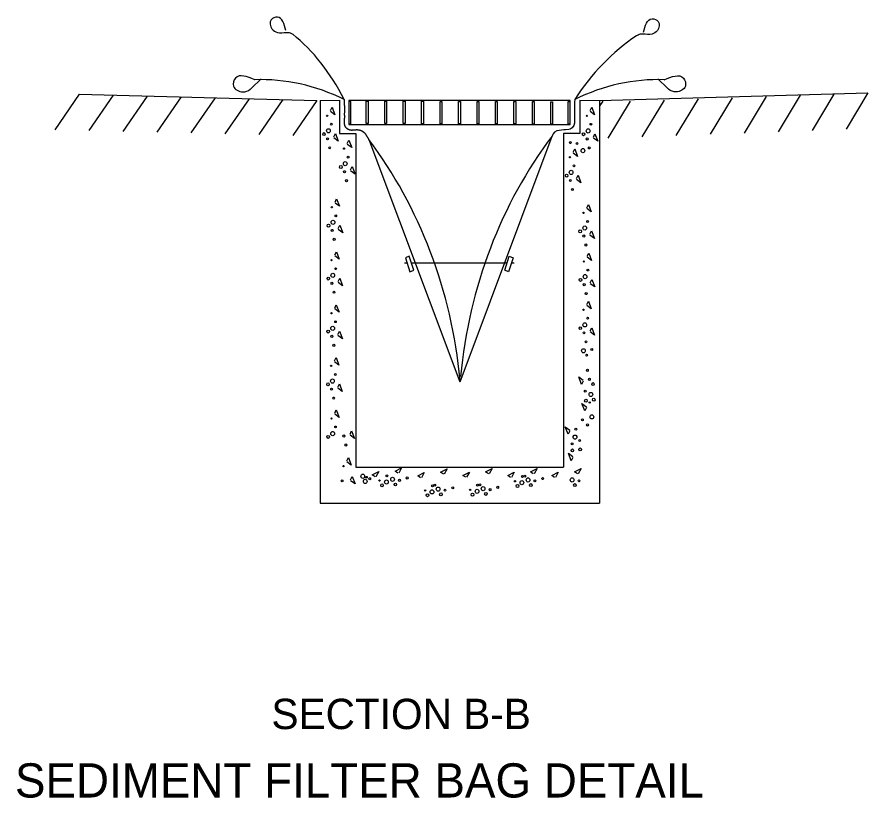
# Model space of a CAD drawing. Extents: x 798.7 to 849.1, y 1008.8 to 1046.3.
# Drawn here: x 804.46 to 812.78, y 1036.72 to 1044.37 of the extents above; entities that cross this region are included whole.
import ezdxf

# ---------------------------------------------------------------- set-up
doc = ezdxf.new("R2010")
doc.units = 0
for name, color, linetype in [('df_BASIN', 7, 'Continuous'), ('df_INLET', 7, 'Continuous'), ('rd_PAVEMENT', 7, 'Continuous'), ('wpc_NO-PLOT', 7, 'Continuous'), ('wpc_TREATMENT', 7, 'Continuous')]:
    doc.layers.add(name, color=color, linetype=linetype)

msp = doc.modelspace()

# ---------------------------------------------------------------- linework, layer by layer
at = {"layer": 'df_BASIN'}
for p, q in [((807.4212, 1043.5516), (807.612, 1043.5567)), ((809.9629, 1043.5552), (810.1537, 1043.5516)), ((807.7728, 1039.9625), (809.8021, 1039.9625)), ((807.4212, 1039.6109), (810.1537, 1039.6109))]:
    msp.add_line(p, q, dxfattribs=at)
for points in [[(807.4212, 1043.5516), (807.4212, 1039.6109)], [(807.5233, 1043.4541), (807.5392, 1043.4864), (807.5671, 1043.4125), (807.5233, 1043.4449)], [(807.612, 1043.5567), (807.612, 1043.2286), (807.7728, 1043.2286), (807.7728, 1039.9625)], [(809.9629, 1043.5552), (809.9629, 1043.2286), (809.8021, 1043.2286), (809.8021, 1039.9625)], [(810.0632, 1043.4529), (810.0792, 1043.4852), (810.1071, 1043.4113), (810.0632, 1043.4436)], [(810.1537, 1043.5516), (810.1537, 1039.6109)], [(807.5551, 1043.1953), (807.571, 1043.2276), (807.5989, 1043.1537), (807.5551, 1043.186)], [(810.0951, 1043.1941), (810.111, 1043.2264), (810.1389, 1043.1525), (810.0951, 1043.1848)], [(807.6877, 1043.1319), (807.7036, 1043.1642), (807.7315, 1043.0903), (807.6877, 1043.1226)], [(809.8978, 1043.0467), (809.9137, 1043.079), (809.9416, 1043.0051), (809.8978, 1043.0374)], [(807.7196, 1042.873), (807.7355, 1042.9054), (807.7634, 1042.8315), (807.7196, 1042.8638)], [(809.9296, 1042.7878), (809.9455, 1042.8202), (809.9734, 1042.7462), (809.9296, 1042.7786)], [(807.5677, 1042.5576), (807.5836, 1042.59), (807.6115, 1042.516), (807.5677, 1042.5484)], [(810.0303, 1042.5025), (810.0462, 1042.5348), (810.0741, 1042.4609), (810.0303, 1042.4932)], [(807.5995, 1042.2988), (807.6155, 1042.3311), (807.6434, 1042.2572), (807.5995, 1042.2895)], [(810.0622, 1042.2436), (810.0781, 1042.276), (810.106, 1042.2021), (810.0622, 1042.2344)], [(807.5656, 1042.0396), (807.5815, 1042.072), (807.6094, 1041.998), (807.5656, 1042.0304)], [(810.0335, 1042.0267), (810.0494, 1042.059), (810.0773, 1041.9851), (810.0335, 1042.0174)], [(807.5974, 1041.7808), (807.6133, 1041.8132), (807.6412, 1041.7392), (807.5974, 1041.7716)], [(810.0653, 1041.7678), (810.0813, 1041.8002), (810.1091, 1041.7262), (810.0653, 1041.7586)], [(810.0314, 1041.5543), (810.0473, 1041.5866), (810.0752, 1041.5127), (810.0314, 1041.545)], [(807.5645, 1041.5205), (807.5804, 1041.5529), (807.6083, 1041.479), (807.5645, 1041.5113)], [(810.0632, 1041.2955), (810.0791, 1041.3278), (810.107, 1041.2539), (810.0632, 1041.2862)], [(807.5964, 1041.2617), (807.6123, 1041.2941), (807.6402, 1041.2201), (807.5964, 1041.2525)], [(807.5624, 1041.0039), (807.5783, 1041.0363), (807.6062, 1040.9624), (807.5624, 1040.9947)], [(809.9966, 1040.804), (809.9805, 1040.7718), (809.953, 1040.8459), (809.9966, 1040.8133)], [(809.9966, 1040.804), (809.9805, 1040.7718), (809.953, 1040.8459), (809.9966, 1040.8133)], [(807.5942, 1040.7451), (807.6102, 1040.7775), (807.6381, 1040.7035), (807.5942, 1040.7359)], [(810.027, 1040.545), (810.0109, 1040.5127), (809.9835, 1040.5869), (810.0271, 1040.5542)], [(810.027, 1040.545), (810.0109, 1040.5127), (809.9835, 1040.5869), (810.0271, 1040.5542)], [(807.5645, 1040.4898), (807.5804, 1040.5222), (807.6083, 1040.4482), (807.5645, 1040.4805)], [(807.7142, 1040.286), (807.7302, 1040.3184), (807.758, 1040.2444), (807.7142, 1040.2768)], [(809.864, 1040.3166), (809.8479, 1040.2844), (809.8205, 1040.3586), (809.8641, 1040.3259)], [(809.864, 1040.3166), (809.8479, 1040.2844), (809.8205, 1040.3586), (809.8641, 1040.3259)], [(809.8945, 1040.0576), (809.8784, 1040.0254), (809.8509, 1040.0995), (809.8945, 1040.0668)], [(809.8945, 1040.0576), (809.8784, 1040.0254), (809.8509, 1040.0995), (809.8945, 1040.0668)], [(807.6824, 1040.0242), (807.6983, 1040.0565), (807.7262, 1039.9826), (807.6824, 1040.0149)], [(807.6824, 1040.0242), (807.6983, 1040.0565), (807.7262, 1039.9826), (807.6824, 1040.0149)], [(807.9598, 1039.8682), (807.9321, 1039.887), (807.9959, 1039.9189), (807.9678, 1039.8682)], [(807.9598, 1039.8682), (807.9321, 1039.887), (807.9959, 1039.9189), (807.9678, 1039.8682)], [(808.1826, 1039.9036), (808.1549, 1039.9224), (808.2186, 1039.9543), (808.1905, 1039.9036)], [(808.1826, 1039.9036), (808.1549, 1039.9224), (808.2186, 1039.9543), (808.1905, 1039.9036)], [(808.4054, 1039.8584), (808.3777, 1039.8771), (808.4414, 1039.9091), (808.4133, 1039.8583)], [(808.4054, 1039.8584), (808.3777, 1039.8771), (808.4414, 1039.9091), (808.4133, 1039.8583)], [(808.6281, 1039.8938), (808.6004, 1039.9125), (808.6642, 1039.9445), (808.6361, 1039.8937)], [(808.6281, 1039.8938), (808.6004, 1039.9125), (808.6642, 1039.9445), (808.6361, 1039.8937)], [(808.8459, 1039.8633), (808.8182, 1039.882), (808.8819, 1039.914), (808.8539, 1039.8633)], [(808.8459, 1039.8633), (808.8182, 1039.882), (808.8819, 1039.914), (808.8539, 1039.8633)], [(809.0686, 1039.8987), (809.0409, 1039.9175), (809.1047, 1039.9494), (809.0766, 1039.8987)], [(809.0686, 1039.8987), (809.0409, 1039.9175), (809.1047, 1039.9494), (809.0766, 1039.8987)], [(809.2851, 1039.8621), (809.2574, 1039.8808), (809.3211, 1039.9128), (809.2931, 1039.862)], [(809.2851, 1039.8621), (809.2574, 1039.8808), (809.3211, 1039.9128), (809.2931, 1039.862)], [(809.5079, 1039.8975), (809.4801, 1039.9162), (809.5439, 1039.9481), (809.5158, 1039.8974)], [(809.5079, 1039.8975), (809.4801, 1039.9162), (809.5439, 1039.9481), (809.5158, 1039.8974)], [(809.7165, 1039.8621), (809.6888, 1039.8808), (809.7525, 1039.9128), (809.7244, 1039.862)], [(809.7165, 1039.8621), (809.6888, 1039.8808), (809.7525, 1039.9128), (809.7244, 1039.862)], [(809.9392, 1039.8975), (809.9115, 1039.9162), (809.9753, 1039.9481), (809.9472, 1039.8974)], [(809.9392, 1039.8975), (809.9115, 1039.9162), (809.9753, 1039.9481), (809.9472, 1039.8974)], [(807.7196, 1039.8393), (807.7355, 1039.8716), (807.7634, 1039.7977), (807.7196, 1039.83)]]:
    msp.add_lwpolyline(points, dxfattribs=at)
for centre, major_axis in [((807.4914, 1043.4033), (0, 0.00655)), ((810.0314, 1043.402), (0, 0.00655)), ((807.5312, 1043.3201), (0, 0.00924)), ((810.0712, 1043.3188), (0, 0.00924)), ((807.4595, 1043.223), (0, 0.0146)), ((807.5034, 1043.2554), (0, 0.0207)), ((809.9995, 1043.2218), (0, 0.0146)), ((810.0433, 1043.2541), (0, 0.0207)), ((807.4954, 1043.1768), (0, 0.0104)), ((809.8699, 1043.1398), (0, 0.0104)), ((810.0354, 1043.1756), (0, 0.0104)), ((807.5153, 1043.089), (0, 0.0103)), ((807.6558, 1043.081), (0, 0.00655)), ((809.9351, 1043.1306), (0, 0.0104)), ((809.9937, 1043.0614), (0, 0.0207)), ((810.0553, 1043.0877), (0, 0.0103)), ((807.6957, 1042.9978), (0, 0.00924)), ((809.8659, 1042.9958), (0, 0.00655)), ((807.624, 1042.9008), (0, 0.0146)), ((807.6678, 1042.9331), (0, 0.0207)), ((809.9057, 1042.9126), (0, 0.00924)), ((807.6598, 1042.8546), (0, 0.0104)), ((809.834, 1042.8156), (0, 0.0146)), ((809.8778, 1042.8479), (0, 0.0207)), ((807.6797, 1042.7667), (0, 0.0103)), ((809.8699, 1042.7693), (0, 0.0104)), ((809.8898, 1042.6815), (0, 0.0103)), ((807.5358, 1042.5068), (0, 0.00655)), ((807.5757, 1042.4236), (0, 0.00924)), ((807.504, 1042.3265), (0, 0.0146)), ((807.5478, 1042.3589), (0, 0.0207)), ((810.0104, 1042.3037), (0, 0.0207)), ((810.0383, 1042.3684), (0, 0.00924)), ((807.5398, 1042.2803), (0, 0.0104)), ((809.9666, 1042.2714), (0, 0.0146)), ((810.0024, 1042.2252), (0, 0.0104)), ((807.5597, 1042.1925), (0, 0.0103)), ((810.0223, 1042.1373), (0, 0.0103)), ((807.5337, 1041.9888), (0, 0.00655)), ((810.0016, 1041.9758), (0, 0.00655)), ((807.5735, 1041.9056), (0, 0.00924)), ((810.0414, 1041.8926), (0, 0.00924)), ((807.5019, 1041.8086), (0, 0.0146)), ((807.5457, 1041.8409), (0, 0.0207)), ((809.9698, 1041.7956), (0, 0.0146)), ((810.0136, 1041.8279), (0, 0.0207)), ((807.5377, 1041.7623), (0, 0.0104)), ((810.0056, 1041.7493), (0, 0.0104)), ((807.5576, 1041.6745), (0, 0.0103)), ((810.0255, 1041.6615), (0, 0.0103)), ((809.9995, 1041.5034), (0, 0.00655)), ((807.5326, 1041.4697), (0, 0.00655)), ((807.5725, 1041.3865), (0, 0.00924)), ((810.0393, 1041.4202), (0, 0.00924)), ((807.5446, 1041.3218), (0, 0.0207)), ((809.9676, 1041.3232), (0, 0.0146)), ((810.0114, 1041.3555), (0, 0.0207)), ((807.5008, 1041.2895), (0, 0.0146)), ((807.5366, 1041.2433), (0, 0.0104)), ((810.0035, 1041.277), (0, 0.0104)), ((807.5565, 1041.1554), (0, 0.0103)), ((810.0234, 1041.1891), (0, 0.0103)), ((809.998, 1041.1016), (0, 0.0207)), ((810.0293, 1041.0597), (0, 0.00924)), ((810.0799, 1041.1154), (0, 0.00924)), ((807.5305, 1040.9531), (0, 0.00655)), ((810.037, 1040.91), (0, 0.0103)), ((810.037, 1040.91), (0, 0.0103)), ((807.5425, 1040.8052), (0, 0.0207)), ((807.5703, 1040.8699), (0, 0.00924)), ((810.0564, 1040.8221), (0, 0.0104)), ((810.0564, 1040.8221), (0, 0.0104)), ((807.4987, 1040.7729), (0, 0.0146)), ((807.5345, 1040.7266), (0, 0.0104)), ((810.092, 1040.7756), (0, 0.0146)), ((810.092, 1040.7756), (0, 0.0146)), ((807.5544, 1040.6388), (0, 0.0103)), ((810.0156, 1040.7066), (0, 0.00924)), ((810.0156, 1040.7066), (0, 0.00924)), ((810.0712, 1040.6742), (0, 0.0207)), ((810.0224, 1040.613), (0, 0.0146)), ((810.0224, 1040.613), (0, 0.0146)), ((810.0592, 1040.5956), (0, 0.00655)), ((810.0592, 1040.5956), (0, 0.00655)), ((810.0991, 1040.6232), (0, 0.0146)), ((810.0991, 1040.6232), (0, 0.0146)), ((807.5326, 1040.439), (0, 0.00655)), ((809.9887, 1040.4268), (0, 0.00924)), ((810.0808, 1040.4549), (0, 0.0207)), ((807.5446, 1040.2911), (0, 0.0207)), ((807.5725, 1040.3558), (0, 0.00924)), ((809.9239, 1040.3347), (0, 0.0104)), ((809.9239, 1040.3347), (0, 0.0104)), ((810.038, 1040.3755), (0, 0.0103)), ((810.038, 1040.3755), (0, 0.0103)), ((807.5008, 1040.2587), (0, 0.0146)), ((807.6545, 1040.2675), (0, 0.0104)), ((809.9155, 1040.2562), (0, 0.0207)), ((809.9155, 1040.2562), (0, 0.0207)), ((809.9615, 1040.2227), (0, 0.00924)), ((807.6744, 1040.1797), (0, 0.0103)), ((809.8873, 1040.1917), (0, 0.00924)), ((809.9665, 1040.1358), (0, 0.0146)), ((809.9665, 1040.1358), (0, 0.0146)), ((809.8898, 1040.1257), (0, 0.0146)), ((809.8898, 1040.1257), (0, 0.0146)), ((807.6505, 1039.9733), (0, 0.00655)), ((807.6505, 1039.9733), (0, 0.00655)), ((807.6373, 1039.8286), (0, 0.00924)), ((807.8386, 1039.8735), (0, 0.0207)), ((807.8632, 1039.8229), (0, 0.0207)), ((807.8749, 1039.8631), (0, 0.00924)), ((807.907, 1039.8491), (0, 0.0104)), ((808.0033, 1039.8309), (0, 0.00655)), ((808.0033, 1039.8309), (0, 0.00655)), ((808.0709, 1039.8168), (0, 0.0207)), ((808.0751, 1039.8766), (0, 0.00924)), ((808.1306, 1039.8438), (0, 0.0207)), ((808.1981, 1039.8341), (0, 0.0104)), ((808.1981, 1039.8341), (0, 0.0104)), ((808.2737, 1039.8567), (0, 0.0103)), ((808.2737, 1039.8567), (0, 0.0103)), ((809.3286, 1039.8247), (0, 0.00655)), ((809.3286, 1039.8247), (0, 0.00655)), ((809.3962, 1039.8107), (0, 0.0207)), ((809.3962, 1039.8107), (0, 0.0207)), ((809.4004, 1039.8705), (0, 0.00924)), ((809.4004, 1039.8705), (0, 0.00924)), ((809.4241, 1039.8754), (0, 0.00924)), ((809.4241, 1039.8754), (0, 0.00924)), ((809.4559, 1039.8377), (0, 0.0207)), ((809.4559, 1039.8377), (0, 0.0207)), ((809.5234, 1039.8279), (0, 0.0104)), ((809.5234, 1039.8279), (0, 0.0104)), ((809.599, 1039.8505), (0, 0.0103)), ((809.599, 1039.8505), (0, 0.0103)), ((809.8872, 1039.8377), (0, 0.0207)), ((809.8872, 1039.8377), (0, 0.0207)), ((809.9547, 1039.8279), (0, 0.0104)), ((809.9547, 1039.8279), (0, 0.0104)), ((808.0271, 1039.7845), (0, 0.0146)), ((808.0271, 1039.7845), (0, 0.0146)), ((808.1581, 1039.7927), (0, 0.0146)), ((808.1581, 1039.7927), (0, 0.0146)), ((808.4489, 1039.7345), (0, 0.00655)), ((808.4489, 1039.7345), (0, 0.00655)), ((808.5165, 1039.7205), (0, 0.0207)), ((808.5165, 1039.7205), (0, 0.0207)), ((808.5207, 1039.7803), (0, 0.00924)), ((808.5207, 1039.7803), (0, 0.00924)), ((808.5443, 1039.7852), (0, 0.00924)), ((808.5443, 1039.7852), (0, 0.00924)), ((808.5762, 1039.7475), (0, 0.0207)), ((808.5762, 1039.7475), (0, 0.0207)), ((808.6437, 1039.7377), (0, 0.0104)), ((808.6437, 1039.7377), (0, 0.0104)), ((808.7193, 1039.7603), (0, 0.0103)), ((808.7193, 1039.7603), (0, 0.0103)), ((808.8894, 1039.7394), (0, 0.00655)), ((808.8894, 1039.7394), (0, 0.00655)), ((808.957, 1039.7254), (0, 0.0207)), ((808.957, 1039.7254), (0, 0.0207)), ((808.9612, 1039.7852), (0, 0.00924)), ((808.9612, 1039.7852), (0, 0.00924)), ((808.9849, 1039.7901), (0, 0.00924)), ((808.9849, 1039.7901), (0, 0.00924)), ((809.0167, 1039.7524), (0, 0.0207)), ((809.0167, 1039.7524), (0, 0.0207)), ((809.0842, 1039.7426), (0, 0.0104)), ((809.0842, 1039.7426), (0, 0.0104)), ((809.1598, 1039.7652), (0, 0.0103)), ((809.1598, 1039.7652), (0, 0.0103)), ((809.3524, 1039.7783), (0, 0.0146)), ((809.3524, 1039.7783), (0, 0.0146)), ((809.4834, 1039.7865), (0, 0.0146)), ((809.4834, 1039.7865), (0, 0.0146)), ((809.9148, 1039.7865), (0, 0.0146)), ((809.9148, 1039.7865), (0, 0.0146)), ((808.4727, 1039.6881), (0, 0.0146)), ((808.4727, 1039.6881), (0, 0.0146)), ((808.6037, 1039.6963), (0, 0.0146)), ((808.6037, 1039.6963), (0, 0.0146)), ((808.9132, 1039.693), (0, 0.0146)), ((808.9132, 1039.693), (0, 0.0146)), ((809.0442, 1039.7012), (0, 0.0146)), ((809.0442, 1039.7012), (0, 0.0146))]:
    msp.add_ellipse(centre, major_axis=major_axis, ratio=0.859864, dxfattribs=at)
at = {"layer": 'df_INLET'}
for points in [[(807.7023, 1043.3169), (809.8679, 1043.3169), (809.8679, 1043.5516), (807.7023, 1043.5516)], [(807.721, 1043.5435), (807.7033, 1043.5435), (807.7033, 1043.324), (807.721, 1043.324)], [(807.8735, 1043.5461), (807.8912, 1043.5461), (807.8912, 1043.3265), (807.8735, 1043.3265)], [(808.054, 1043.5455), (808.0717, 1043.5455), (808.0717, 1043.326), (808.054, 1043.326)], [(808.2346, 1043.545), (808.2523, 1043.545), (808.2523, 1043.3254), (808.2346, 1043.3254)], [(808.4151, 1043.5444), (808.4329, 1043.5444), (808.4329, 1043.3249), (808.4151, 1043.3249)], [(808.5957, 1043.5438), (808.6134, 1043.5438), (808.6134, 1043.3243), (808.5957, 1043.3243)], [(808.7762, 1043.5433), (808.794, 1043.5433), (808.794, 1043.3237), (808.7762, 1043.3237)], [(808.9568, 1043.5427), (808.9745, 1043.5427), (808.9745, 1043.3232), (808.9568, 1043.3232)], [(809.1374, 1043.5422), (809.1551, 1043.5422), (809.1551, 1043.3226), (809.1374, 1043.3226)], [(809.3179, 1043.5416), (809.3356, 1043.5416), (809.3356, 1043.322), (809.3179, 1043.322)], [(809.4985, 1043.541), (809.5162, 1043.541), (809.5162, 1043.3215), (809.4985, 1043.3215)], [(809.679, 1043.5405), (809.6967, 1043.5405), (809.6967, 1043.3209), (809.679, 1043.3209)], [(809.8477, 1043.5415), (809.8654, 1043.5415), (809.8654, 1043.3219), (809.8477, 1043.3219)]]:
    msp.add_lwpolyline(points, close=True, dxfattribs=at)
at = {"layer": 'rd_PAVEMENT'}
for p, q in [((805.0633, 1043.6132), (804.8247, 1043.2662)), ((805.0633, 1043.6132), (807.3912, 1043.5516)), ((805.3958, 1043.6044), (805.1577, 1043.2582)), ((805.7284, 1043.5956), (805.4908, 1043.2501)), ((806.0609, 1043.5868), (805.8239, 1043.2421)), ((806.3935, 1043.578), (806.157, 1043.2341)), ((806.7261, 1043.5692), (806.4901, 1043.226)), ((807.0586, 1043.5604), (806.8231, 1043.218)), ((810.1538, 1043.5516), (812.7821, 1043.6257)), ((811.1198, 1043.5682), (810.9037, 1043.2089)), ((811.4522, 1043.5797), (811.2367, 1043.2212)), ((811.7847, 1043.5912), (811.5696, 1043.2335)), ((812.1172, 1043.6027), (811.9026, 1043.2458)), ((812.4496, 1043.6142), (812.2355, 1043.2581)), ((812.7821, 1043.6257), (812.5685, 1043.2704)), ((807.3912, 1043.5516), (807.1562, 1043.2099)), ((810.4548, 1043.5452), (810.2378, 1043.1843)), ((810.7873, 1043.5567), (810.5708, 1043.1966))]:
    msp.add_line(p, q, dxfattribs=at)
at = {"layer": 'wpc_TREATMENT'}
for p, q in [((806.7496, 1043.6721), (806.8455, 1043.7625)), ((810.8206, 1043.6721), (810.7246, 1043.7625)), ((810.1869, 1043.5459), (810.16, 1043.5043)), ((807.8969, 1043.1702), (808.7902, 1040.7962)), ((808.791, 1040.7994), (809.6906, 1043.2036)), ((808.2463, 1041.9619), (808.2716, 1041.9619)), ((808.3148, 1041.9619), (809.2499, 1041.9619)), ((809.2931, 1041.9619), (809.3201, 1041.9619))]:
    msp.add_line(p, q, dxfattribs=at)
msp.add_lwpolyline([(809.9126, 1043.5637), (809.9123, 1043.5333), (809.9118, 1043.4958), (809.9118, 1043.4814), (809.9123, 1043.4621), (809.9108, 1043.4369), (809.9117, 1043.4167), (809.9117, 1043.3876), (809.9117, 1043.3584), (809.9117, 1043.3293), (809.9055, 1043.3074), (809.8866, 1043.2856), (809.8678, 1043.271), (809.8552, 1043.2673), (809.8238, 1043.2637), (809.805, 1043.2637), (809.7835, 1043.2618), (809.7595, 1043.259), (809.7385, 1043.2537), (809.7151, 1043.2413), (809.7005, 1043.2265), (809.6954, 1043.214), (809.6906, 1043.2036)], dxfattribs=at)
for points in [[(808.2936, 1042.0287), (808.2556, 1042.0123), (808.2992, 1041.875), (808.3372, 1041.8914)], [(809.2711, 1042.0287), (809.3091, 1042.0123), (809.2655, 1041.875), (809.2275, 1041.8914)]]:
    msp.add_lwpolyline(points, close=True, dxfattribs=at)
for centre, major_axis, ratio, start_param, end_param in [((806.3771, 1042.1806), (0, -2.314), 0.689589, 2.210524, 2.631954), ((811.5068, 1042.1768), (0, -2.314), 0.859864, 3.662214, 4.070632), ((806.9677, 1041.4563), (-0.495, 2.2604), 0.859864, 5.682886, 6.126578), ((810.6024, 1041.4563), (-0.495, -2.2604), 0.859864, 3.2982, 3.741892), ((805.1281, 1040.3395), (0, 4.2873), 0.859864, 4.82356, 5.433519), ((812.4594, 1040.373), (0, -4.2873), 0.859864, 3.991258, 4.601218)]:
    msp.add_ellipse(centre, major_axis=major_axis, ratio=ratio, start_param=start_param, end_param=end_param, dxfattribs=at)
msp.add_ellipse((809.9984, 1042.4516), major_axis=(0, 0.00655), ratio=0.859864, dxfattribs=at)
for points in [[(807.0872, 1044.2357), (807.0036, 1044.368), (806.9428, 1044.3416), (806.9504, 1044.2534), (807.0036, 1044.2181), (807.0947, 1044.2181), (807.1404, 1044.2093), (807.1555, 1044.2005)], [(810.5854, 1044.2195), (810.669, 1044.3517), (810.7298, 1044.3253), (810.7222, 1044.2371), (810.669, 1044.2018), (810.5779, 1044.2018), (810.5323, 1044.193), (810.5171, 1044.1842)], [(806.7819, 1043.7554), (806.5932, 1043.7707), (806.5747, 1043.6926), (806.6655, 1043.6359), (806.7383, 1043.6618), (806.7496, 1043.6721)], [(810.7882, 1043.7554), (810.9769, 1043.7707), (810.9955, 1043.6926), (810.9046, 1043.6359), (810.8318, 1043.6618), (810.8206, 1043.6721)]]:
    msp.add_spline(points, degree=3, dxfattribs=at)
msp.add_open_spline([(807.6572, 1043.562), (807.6604, 1043.4611), (807.6583, 1043.4231), (807.6592, 1043.3942), (807.6583, 1043.3644), (807.6575, 1043.3287), (807.6609, 1043.3015), (807.6787, 1043.2811), (807.717, 1043.2612), (807.7633, 1043.2657), (807.7901, 1043.2672), (807.824, 1043.2598), (807.8572, 1043.2358), (807.8801, 1043.2003), (807.8969, 1043.1702)], degree=2, dxfattribs=at)

# ---------------------------------------------------------------- texts
at = {"layer": 'wpc_NO-PLOT'}
for s, height, p in [('SECTION B-B', 0.297029, (806.9457, 1037.3983)), ('SEDIMENT FILTER BAG DETAIL', 0.334799, (804.436, 1036.7285))]:
    msp.add_text(s, height=height, dxfattribs=at).set_placement(p)

doc.saveas('drawing.dxf')
